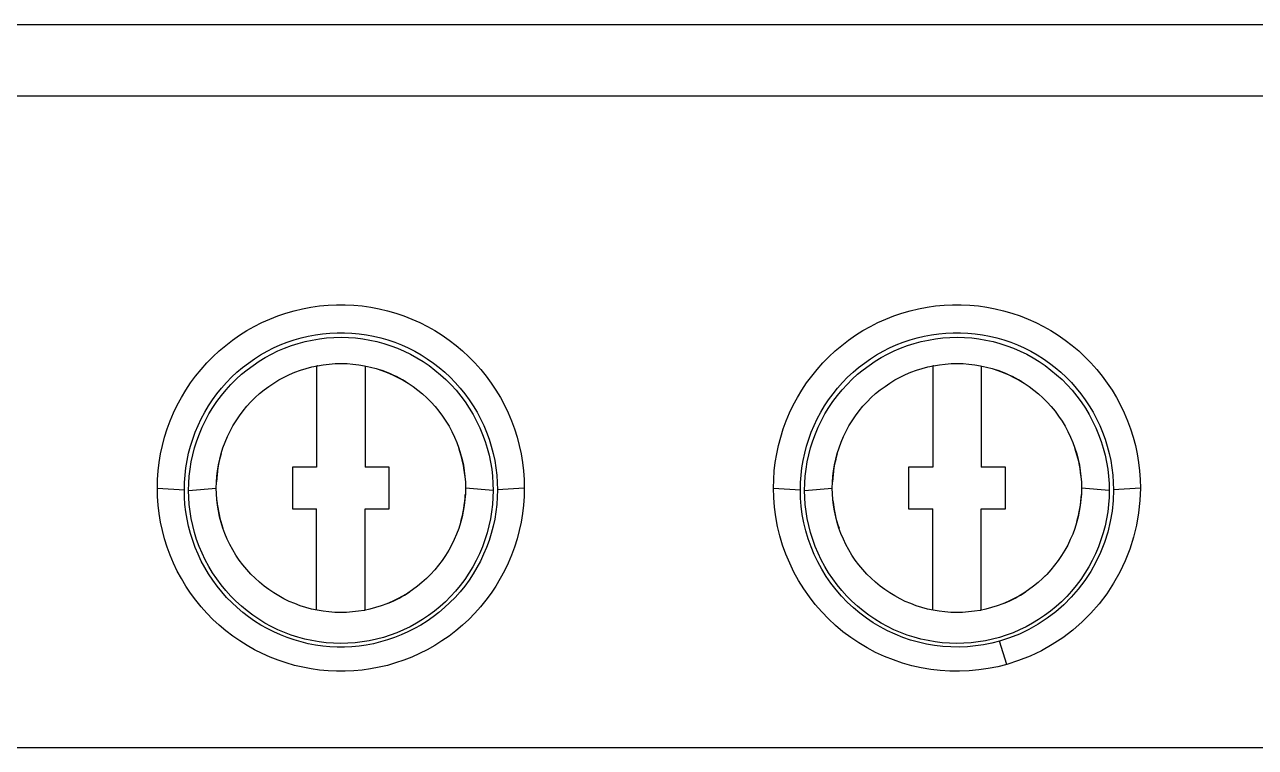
# Model space of a CAD drawing. Header units: millimetres. Extents: x 3609 to 5941, y 2453 to 3731.
# Drawn here: x 4253.48 to 4287.54, y 2714.55 to 2734.56 of the extents above; entities that cross this region are included whole.
import ezdxf

# ---------------------------------------------------------------- set-up
doc = ezdxf.new("R2010")
doc.units = ezdxf.units.MM

msp = doc.modelspace()

# ---------------------------------------------------------------- linework, layer by layer
for p, q in [((4219.423, 2734.564), (4288.091, 2734.564)), ((4219.423, 2732.59), (4288.091, 2732.59)), ((4260.941, 2726.639), (4261.172, 2726.694)), ((4261.172, 2726.694), (4261.405, 2726.738)), ((4261.405, 2726.738), (4261.64, 2726.771)), ((4261.64, 2726.771), (4261.877, 2726.794)), ((4261.877, 2726.794), (4262.114, 2726.805)), ((4262.114, 2726.805), (4262.352, 2726.805)), ((4262.352, 2726.805), (4262.589, 2726.794)), ((4262.589, 2726.794), (4262.825, 2726.771)), ((4262.825, 2726.771), (4263.061, 2726.738)), ((4263.061, 2726.738), (4263.294, 2726.694)), ((4263.294, 2726.694), (4263.525, 2726.639)), ((4277.988, 2726.639), (4278.219, 2726.694)), ((4278.219, 2726.694), (4278.452, 2726.738)), ((4278.452, 2726.738), (4278.688, 2726.771)), ((4278.688, 2726.771), (4278.924, 2726.794)), ((4278.924, 2726.794), (4279.161, 2726.805)), ((4279.161, 2726.805), (4279.399, 2726.805)), ((4279.399, 2726.805), (4279.636, 2726.794)), ((4279.636, 2726.794), (4279.873, 2726.771)), ((4279.873, 2726.771), (4280.108, 2726.738)), ((4280.108, 2726.738), (4280.341, 2726.694)), ((4280.341, 2726.694), (4280.572, 2726.639)), ((4260.049, 2726.313), (4260.266, 2726.41)), ((4260.266, 2726.41), (4260.487, 2726.497)), ((4260.487, 2726.497), (4260.712, 2726.573)), ((4260.712, 2726.573), (4260.941, 2726.639)), ((4263.525, 2726.639), (4263.753, 2726.573)), ((4263.753, 2726.573), (4263.978, 2726.496)), ((4263.978, 2726.496), (4264.2, 2726.409)), ((4264.2, 2726.409), (4264.416, 2726.312)), ((4277.096, 2726.313), (4277.313, 2726.41)), ((4277.313, 2726.41), (4277.535, 2726.497)), ((4277.535, 2726.497), (4277.76, 2726.573)), ((4277.76, 2726.573), (4277.988, 2726.639)), ((4280.572, 2726.639), (4280.801, 2726.573)), ((4280.801, 2726.573), (4281.026, 2726.496)), ((4281.026, 2726.496), (4281.247, 2726.409)), ((4281.247, 2726.409), (4281.464, 2726.312)), ((4259.429, 2725.961), (4259.63, 2726.088)), ((4259.63, 2726.088), (4259.837, 2726.205)), ((4259.837, 2726.205), (4260.049, 2726.313)), ((4261.527, 2725.974), (4261.727, 2726.002)), ((4261.727, 2726.002), (4261.929, 2726.021)), ((4261.929, 2726.021), (4262.132, 2726.031)), ((4262.132, 2726.031), (4262.334, 2726.031)), ((4262.334, 2726.031), (4262.537, 2726.021)), ((4262.537, 2726.021), (4262.738, 2726.002)), ((4262.738, 2726.002), (4262.939, 2725.974)), ((4264.416, 2726.312), (4264.629, 2726.205)), ((4264.629, 2726.205), (4264.836, 2726.088)), ((4264.836, 2726.088), (4265.037, 2725.961)), ((4276.476, 2725.961), (4276.677, 2726.088)), ((4276.677, 2726.088), (4276.884, 2726.205)), ((4276.884, 2726.205), (4277.096, 2726.313)), ((4278.574, 2725.974), (4278.775, 2726.002)), ((4278.775, 2726.002), (4278.976, 2726.021)), ((4278.976, 2726.021), (4279.179, 2726.031)), ((4279.179, 2726.031), (4279.381, 2726.031)), ((4279.381, 2726.031), (4279.584, 2726.021)), ((4279.584, 2726.021), (4279.786, 2726.002)), ((4279.786, 2726.002), (4279.986, 2725.974)), ((4281.464, 2726.312), (4281.676, 2726.205)), ((4281.676, 2726.205), (4281.883, 2726.088)), ((4281.883, 2726.088), (4282.084, 2725.961)), ((4258.863, 2725.527), (4259.045, 2725.68)), ((4259.045, 2725.68), (4259.234, 2725.825)), ((4259.234, 2725.825), (4259.429, 2725.961)), ((4260.37, 2725.609), (4260.555, 2725.692)), ((4260.555, 2725.692), (4260.744, 2725.767)), ((4260.676, 2725.605), (4260.863, 2725.674)), ((4260.744, 2725.767), (4260.936, 2725.832)), ((4260.863, 2725.674), (4261.053, 2725.735)), ((4260.936, 2725.832), (4261.13, 2725.889)), ((4261.053, 2725.735), (4261.246, 2725.787)), ((4261.13, 2725.889), (4261.327, 2725.936)), ((4261.246, 2725.787), (4261.442, 2725.829)), ((4261.327, 2725.936), (4261.527, 2725.974)), ((4261.442, 2725.829), (4261.64, 2725.862)), ((4261.64, 2725.862), (4261.839, 2725.886)), ((4261.839, 2725.886), (4262.039, 2725.9)), ((4262.039, 2725.9), (4262.24, 2725.904)), ((4262.24, 2725.904), (4262.44, 2725.899)), ((4262.44, 2725.899), (4262.64, 2725.885)), ((4262.64, 2725.885), (4262.839, 2725.86)), ((4262.839, 2725.86), (4263.036, 2725.827)), ((4262.939, 2725.974), (4263.138, 2725.936)), ((4263.036, 2725.827), (4263.232, 2725.784)), ((4263.138, 2725.936), (4263.335, 2725.889)), ((4263.232, 2725.784), (4263.424, 2725.731)), ((4263.335, 2725.889), (4263.53, 2725.832)), ((4263.424, 2725.731), (4263.614, 2725.67)), ((4263.53, 2725.832), (4263.722, 2725.767)), ((4263.614, 2725.67), (4263.801, 2725.6)), ((4263.722, 2725.767), (4263.911, 2725.692)), ((4263.911, 2725.692), (4264.096, 2725.609)), ((4265.037, 2725.961), (4265.232, 2725.825)), ((4265.232, 2725.825), (4265.421, 2725.68)), ((4265.421, 2725.68), (4265.602, 2725.526)), ((4275.911, 2725.527), (4276.092, 2725.68)), ((4276.092, 2725.68), (4276.281, 2725.825)), ((4276.281, 2725.825), (4276.476, 2725.961)), ((4277.417, 2725.609), (4277.602, 2725.692)), ((4277.602, 2725.692), (4277.791, 2725.767)), ((4277.723, 2725.605), (4277.91, 2725.674)), ((4277.791, 2725.767), (4277.983, 2725.832)), ((4277.91, 2725.674), (4278.1, 2725.735)), ((4277.983, 2725.832), (4278.177, 2725.889)), ((4278.1, 2725.735), (4278.294, 2725.787)), ((4278.177, 2725.889), (4278.375, 2725.936)), ((4278.294, 2725.787), (4278.489, 2725.829)), ((4278.375, 2725.936), (4278.574, 2725.974)), ((4278.489, 2725.829), (4278.687, 2725.862)), ((4278.687, 2725.862), (4278.886, 2725.886)), ((4278.886, 2725.886), (4279.086, 2725.9)), ((4279.086, 2725.9), (4279.287, 2725.904)), ((4279.287, 2725.904), (4279.488, 2725.899)), ((4279.488, 2725.899), (4279.688, 2725.885)), ((4279.688, 2725.885), (4279.886, 2725.86)), ((4279.886, 2725.86), (4280.084, 2725.827)), ((4279.986, 2725.974), (4280.185, 2725.936)), ((4280.084, 2725.827), (4280.279, 2725.784)), ((4280.185, 2725.936), (4280.383, 2725.889)), ((4280.279, 2725.784), (4280.471, 2725.731)), ((4280.383, 2725.889), (4280.577, 2725.832)), ((4280.471, 2725.731), (4280.661, 2725.67)), ((4280.577, 2725.832), (4280.769, 2725.767)), ((4280.661, 2725.67), (4280.848, 2725.6)), ((4280.769, 2725.767), (4280.958, 2725.692)), ((4280.958, 2725.692), (4281.143, 2725.609)), ((4282.084, 2725.961), (4282.279, 2725.825)), ((4282.279, 2725.825), (4282.468, 2725.68)), ((4282.468, 2725.68), (4282.649, 2725.526)), ((4258.522, 2725.194), (4258.689, 2725.364)), ((4258.689, 2725.364), (4258.863, 2725.527)), ((4259.84, 2725.308), (4260.012, 2725.417)), ((4259.967, 2725.24), (4260.138, 2725.343)), ((4260.012, 2725.417), (4260.189, 2725.517)), ((4260.138, 2725.343), (4260.313, 2725.439)), ((4260.189, 2725.517), (4260.37, 2725.609)), ((4260.313, 2725.439), (4260.492, 2725.526)), ((4260.492, 2725.526), (4260.676, 2725.605)), ((4263.801, 2725.6), (4263.984, 2725.521)), ((4263.984, 2725.521), (4264.163, 2725.433)), ((4264.096, 2725.609), (4264.277, 2725.517)), ((4264.163, 2725.433), (4264.338, 2725.337)), ((4264.277, 2725.517), (4264.454, 2725.417)), ((4264.338, 2725.337), (4264.509, 2725.233)), ((4264.454, 2725.417), (4264.625, 2725.308)), ((4265.602, 2725.526), (4265.777, 2725.364)), ((4265.777, 2725.364), (4265.943, 2725.194)), ((4275.57, 2725.194), (4275.736, 2725.364)), ((4275.736, 2725.364), (4275.911, 2725.527)), ((4276.887, 2725.308), (4277.059, 2725.417)), ((4277.014, 2725.24), (4277.185, 2725.343)), ((4277.059, 2725.417), (4277.236, 2725.517)), ((4277.185, 2725.343), (4277.36, 2725.439)), ((4277.236, 2725.517), (4277.417, 2725.609)), ((4277.36, 2725.439), (4277.54, 2725.526)), ((4277.54, 2725.526), (4277.723, 2725.605)), ((4280.848, 2725.6), (4281.031, 2725.521)), ((4281.031, 2725.521), (4281.21, 2725.433)), ((4281.143, 2725.609), (4281.324, 2725.517)), ((4281.21, 2725.433), (4281.386, 2725.337)), ((4281.324, 2725.517), (4281.501, 2725.417)), ((4281.386, 2725.337), (4281.556, 2725.233)), ((4281.501, 2725.417), (4281.673, 2725.308)), ((4282.649, 2725.526), (4282.824, 2725.364)), ((4282.824, 2725.364), (4282.99, 2725.194)), ((4258.214, 2724.831), (4258.364, 2725.016)), ((4258.364, 2725.016), (4258.522, 2725.194)), ((4259.358, 2724.936), (4259.513, 2725.067)), ((4259.484, 2724.879), (4259.64, 2725.007)), ((4259.513, 2725.067), (4259.674, 2725.192)), ((4259.64, 2725.007), (4259.801, 2725.127)), ((4259.674, 2725.192), (4259.84, 2725.308)), ((4259.801, 2725.127), (4259.967, 2725.24)), ((4260.959, 2724.934), (4261.112, 2724.991)), ((4261.112, 2724.991), (4261.268, 2725.04)), ((4261.268, 2725.04), (4261.426, 2725.082)), ((4261.426, 2725.082), (4261.586, 2725.117)), ((4261.562, 2725.112), (4261.562, 2722.305)), ((4261.586, 2725.117), (4261.747, 2725.144)), ((4261.747, 2725.144), (4261.91, 2725.163)), ((4261.91, 2725.163), (4262.074, 2725.174)), ((4262.074, 2725.174), (4262.238, 2725.178)), ((4262.238, 2725.178), (4262.403, 2725.174)), ((4262.403, 2725.174), (4262.566, 2725.162)), ((4262.566, 2725.162), (4262.729, 2725.142)), ((4262.729, 2725.142), (4262.89, 2725.115)), ((4262.89, 2725.115), (4263.05, 2725.08)), ((4262.903, 2725.112), (4262.903, 2722.305)), ((4263.05, 2725.08), (4263.208, 2725.037)), ((4263.208, 2725.037), (4263.363, 2724.987)), ((4263.363, 2724.987), (4263.516, 2724.93)), ((4264.509, 2725.233), (4264.675, 2725.12)), ((4264.625, 2725.308), (4264.792, 2725.191)), ((4264.675, 2725.12), (4264.836, 2724.998)), ((4264.792, 2725.191), (4264.953, 2725.067)), ((4264.836, 2724.998), (4264.992, 2724.869)), ((4264.953, 2725.067), (4265.108, 2724.935)), ((4265.943, 2725.194), (4266.102, 2725.016)), ((4266.102, 2725.016), (4266.252, 2724.831)), ((4275.261, 2724.831), (4275.411, 2725.016)), ((4275.411, 2725.016), (4275.57, 2725.194)), ((4276.405, 2724.936), (4276.56, 2725.067)), ((4276.532, 2724.879), (4276.687, 2725.007)), ((4276.56, 2725.067), (4276.721, 2725.192)), ((4276.687, 2725.007), (4276.848, 2725.127)), ((4276.721, 2725.192), (4276.887, 2725.308)), ((4276.848, 2725.127), (4277.014, 2725.24)), ((4278.006, 2724.934), (4278.159, 2724.991)), ((4278.159, 2724.991), (4278.315, 2725.04)), ((4278.315, 2725.04), (4278.473, 2725.082)), ((4278.473, 2725.082), (4278.633, 2725.117)), ((4278.609, 2725.112), (4278.609, 2722.305)), ((4278.633, 2725.117), (4278.795, 2725.144)), ((4278.795, 2725.144), (4278.958, 2725.163)), ((4278.958, 2725.163), (4279.121, 2725.174)), ((4279.121, 2725.174), (4279.286, 2725.178)), ((4279.286, 2725.178), (4279.45, 2725.174)), ((4279.45, 2725.174), (4279.613, 2725.162)), ((4279.613, 2725.162), (4279.776, 2725.142)), ((4279.776, 2725.142), (4279.937, 2725.115)), ((4279.937, 2725.115), (4280.097, 2725.08)), ((4279.95, 2725.112), (4279.95, 2722.305)), ((4280.097, 2725.08), (4280.255, 2725.037)), ((4280.255, 2725.037), (4280.41, 2724.987)), ((4280.41, 2724.987), (4280.563, 2724.93)), ((4281.556, 2725.233), (4281.722, 2725.12)), ((4281.673, 2725.308), (4281.839, 2725.191)), ((4281.722, 2725.12), (4281.883, 2724.998)), ((4281.839, 2725.191), (4282, 2725.067)), ((4281.883, 2724.998), (4282.039, 2724.869)), ((4282, 2725.067), (4282.155, 2724.935)), ((4282.99, 2725.194), (4283.149, 2725.016)), ((4283.149, 2725.016), (4283.299, 2724.831)), ((4257.941, 2724.44), (4258.073, 2724.639)), ((4258.073, 2724.639), (4258.214, 2724.831)), ((4258.932, 2724.498), (4259.067, 2724.651)), ((4259.067, 2724.651), (4259.209, 2724.797)), ((4259.191, 2724.6), (4259.335, 2724.743)), ((4259.209, 2724.797), (4259.358, 2724.936)), ((4259.335, 2724.743), (4259.484, 2724.879)), ((4260.379, 2724.637), (4260.519, 2724.722)), ((4260.519, 2724.722), (4260.662, 2724.799)), ((4260.662, 2724.799), (4260.809, 2724.87)), ((4260.809, 2724.87), (4260.959, 2724.934)), ((4263.516, 2724.93), (4263.665, 2724.866)), ((4263.665, 2724.866), (4263.812, 2724.795)), ((4263.812, 2724.795), (4263.956, 2724.717)), ((4263.956, 2724.717), (4264.095, 2724.632)), ((4264.992, 2724.869), (4265.141, 2724.733)), ((4265.108, 2724.935), (4265.257, 2724.796)), ((4265.141, 2724.733), (4265.285, 2724.588)), ((4265.257, 2724.796), (4265.399, 2724.65)), ((4265.399, 2724.65), (4265.534, 2724.498)), ((4266.252, 2724.831), (4266.393, 2724.638)), ((4274.988, 2724.44), (4275.12, 2724.639)), ((4275.12, 2724.639), (4275.261, 2724.831)), ((4275.979, 2724.498), (4276.114, 2724.651)), ((4276.114, 2724.651), (4276.256, 2724.797)), ((4276.239, 2724.6), (4276.382, 2724.743)), ((4276.256, 2724.797), (4276.405, 2724.936)), ((4276.382, 2724.743), (4276.532, 2724.879)), ((4277.426, 2724.637), (4277.566, 2724.722)), ((4277.566, 2724.722), (4277.709, 2724.799)), ((4277.709, 2724.799), (4277.856, 2724.87)), ((4277.856, 2724.87), (4278.006, 2724.934)), ((4280.563, 2724.93), (4280.713, 2724.866)), ((4280.713, 2724.866), (4280.859, 2724.795)), ((4280.859, 2724.795), (4281.003, 2724.717)), ((4281.003, 2724.717), (4281.142, 2724.632)), ((4282.039, 2724.869), (4282.188, 2724.733)), ((4282.155, 2724.935), (4282.304, 2724.796)), ((4282.188, 2724.733), (4282.332, 2724.588)), ((4282.304, 2724.796), (4282.446, 2724.65)), ((4282.446, 2724.65), (4282.581, 2724.498)), ((4283.299, 2724.831), (4283.44, 2724.638)), ((4257.818, 2724.236), (4257.941, 2724.44)), ((4258.683, 2724.175), (4258.804, 2724.34)), ((4258.804, 2724.34), (4258.932, 2724.498)), ((4258.925, 2724.292), (4259.055, 2724.449)), ((4259.055, 2724.449), (4259.191, 2724.6)), ((4259.862, 2724.233), (4259.984, 2724.344)), ((4259.984, 2724.344), (4260.111, 2724.448)), ((4260.111, 2724.448), (4260.243, 2724.546)), ((4260.243, 2724.546), (4260.379, 2724.637)), ((4264.095, 2724.632), (4264.231, 2724.54)), ((4264.231, 2724.54), (4264.363, 2724.441)), ((4264.363, 2724.441), (4264.49, 2724.336)), ((4264.49, 2724.336), (4264.612, 2724.225)), ((4265.285, 2724.588), (4265.421, 2724.437)), ((4265.421, 2724.437), (4265.551, 2724.278)), ((4265.534, 2724.498), (4265.662, 2724.339)), ((4265.662, 2724.339), (4265.782, 2724.175)), ((4266.393, 2724.638), (4266.525, 2724.44)), ((4266.525, 2724.44), (4266.647, 2724.235)), ((4274.866, 2724.236), (4274.988, 2724.44)), ((4275.73, 2724.175), (4275.851, 2724.34)), ((4275.851, 2724.34), (4275.979, 2724.498)), ((4275.972, 2724.292), (4276.102, 2724.449)), ((4276.102, 2724.449), (4276.239, 2724.6)), ((4276.909, 2724.233), (4277.031, 2724.344)), ((4277.031, 2724.344), (4277.158, 2724.448)), ((4277.158, 2724.448), (4277.29, 2724.546)), ((4277.29, 2724.546), (4277.426, 2724.637)), ((4281.142, 2724.632), (4281.278, 2724.54)), ((4281.278, 2724.54), (4281.41, 2724.441)), ((4281.41, 2724.441), (4281.537, 2724.336)), ((4281.537, 2724.336), (4281.66, 2724.225)), ((4282.332, 2724.588), (4282.468, 2724.437)), ((4282.468, 2724.437), (4282.598, 2724.278)), ((4282.581, 2724.498), (4282.709, 2724.339)), ((4282.709, 2724.339), (4282.829, 2724.175)), ((4283.44, 2724.638), (4283.572, 2724.44)), ((4283.572, 2724.44), (4283.694, 2724.235)), ((4257.603, 2723.811), (4257.705, 2724.026)), ((4257.705, 2724.026), (4257.818, 2724.236)), ((4258.466, 2723.83), (4258.571, 2724.005)), ((4258.571, 2724.005), (4258.683, 2724.175)), ((4258.688, 2723.957), (4258.802, 2724.127)), ((4258.802, 2724.127), (4258.925, 2724.292)), ((4259.526, 2723.866), (4259.632, 2723.994)), ((4259.632, 2723.994), (4259.744, 2724.117)), ((4259.744, 2724.117), (4259.862, 2724.233)), ((4264.612, 2724.225), (4264.73, 2724.108)), ((4264.73, 2724.108), (4264.841, 2723.984)), ((4264.841, 2723.984), (4264.947, 2723.855)), ((4265.551, 2724.278), (4265.673, 2724.114)), ((4265.673, 2724.114), (4265.787, 2723.943)), ((4265.782, 2724.175), (4265.895, 2724.004)), ((4265.895, 2724.004), (4266, 2723.829)), ((4266.647, 2724.235), (4266.76, 2724.025)), ((4266.76, 2724.025), (4266.863, 2723.81)), ((4274.65, 2723.811), (4274.753, 2724.026)), ((4274.753, 2724.026), (4274.866, 2724.236)), ((4275.513, 2723.83), (4275.618, 2724.005)), ((4275.618, 2724.005), (4275.73, 2724.175)), ((4275.735, 2723.957), (4275.85, 2724.127)), ((4275.85, 2724.127), (4275.972, 2724.292)), ((4276.573, 2723.866), (4276.68, 2723.994)), ((4276.68, 2723.994), (4276.792, 2724.117)), ((4276.792, 2724.117), (4276.909, 2724.233)), ((4281.66, 2724.225), (4281.777, 2724.108)), ((4281.777, 2724.108), (4281.889, 2723.984)), ((4281.889, 2723.984), (4281.995, 2723.855)), ((4282.598, 2724.278), (4282.72, 2724.114)), ((4282.72, 2724.114), (4282.834, 2723.943)), ((4282.829, 2724.175), (4282.942, 2724.004)), ((4282.942, 2724.004), (4283.047, 2723.829)), ((4283.694, 2724.235), (4283.807, 2724.025)), ((4283.807, 2724.025), (4283.91, 2723.81)), ((4257.51, 2723.591), (4257.603, 2723.811)), ((4258.282, 2723.465), (4258.37, 2723.65)), ((4258.37, 2723.65), (4258.466, 2723.83)), ((4258.484, 2723.601), (4258.581, 2723.782)), ((4258.581, 2723.782), (4258.688, 2723.957)), ((4259.332, 2723.594), (4259.426, 2723.733)), ((4259.426, 2723.733), (4259.526, 2723.866)), ((4264.947, 2723.855), (4265.047, 2723.722)), ((4265.047, 2723.722), (4265.14, 2723.583)), ((4265.787, 2723.943), (4265.892, 2723.767)), ((4265.892, 2723.767), (4265.989, 2723.586)), ((4266, 2723.829), (4266.096, 2723.649)), ((4266.096, 2723.649), (4266.184, 2723.464)), ((4266.863, 2723.81), (4266.955, 2723.59)), ((4274.557, 2723.591), (4274.65, 2723.811)), ((4275.329, 2723.465), (4275.417, 2723.65)), ((4275.417, 2723.65), (4275.513, 2723.83)), ((4275.531, 2723.601), (4275.629, 2723.782)), ((4275.629, 2723.782), (4275.735, 2723.957)), ((4276.379, 2723.594), (4276.473, 2723.733)), ((4276.473, 2723.733), (4276.573, 2723.866)), ((4281.995, 2723.855), (4282.094, 2723.722)), ((4282.094, 2723.722), (4282.188, 2723.583)), ((4282.834, 2723.943), (4282.939, 2723.767)), ((4282.939, 2723.767), (4283.036, 2723.586)), ((4283.047, 2723.829), (4283.143, 2723.649)), ((4283.143, 2723.649), (4283.231, 2723.464)), ((4283.91, 2723.81), (4284.003, 2723.59)), ((4257.356, 2723.139), (4257.428, 2723.366)), ((4257.428, 2723.366), (4257.51, 2723.591)), ((4258.203, 2723.276), (4258.282, 2723.465)), ((4258.316, 2723.228), (4258.395, 2723.416)), ((4258.395, 2723.416), (4258.484, 2723.601)), ((4259.093, 2723.154), (4259.165, 2723.305)), ((4259.165, 2723.305), (4259.245, 2723.452)), ((4259.245, 2723.452), (4259.332, 2723.594)), ((4265.14, 2723.583), (4265.227, 2723.439)), ((4265.227, 2723.439), (4265.306, 2723.292)), ((4265.306, 2723.292), (4265.378, 2723.142)), ((4265.989, 2723.586), (4266.077, 2723.401)), ((4266.077, 2723.401), (4266.155, 2723.213)), ((4266.184, 2723.464), (4266.263, 2723.276)), ((4266.955, 2723.59), (4267.038, 2723.366)), ((4267.038, 2723.366), (4267.109, 2723.138)), ((4274.403, 2723.139), (4274.475, 2723.366)), ((4274.475, 2723.366), (4274.557, 2723.591)), ((4275.25, 2723.276), (4275.329, 2723.465)), ((4275.363, 2723.228), (4275.442, 2723.416)), ((4275.442, 2723.416), (4275.531, 2723.601)), ((4276.14, 2723.154), (4276.213, 2723.305)), ((4276.213, 2723.305), (4276.292, 2723.452)), ((4276.292, 2723.452), (4276.379, 2723.594)), ((4282.188, 2723.583), (4282.274, 2723.439)), ((4282.274, 2723.439), (4282.353, 2723.292)), ((4282.353, 2723.292), (4282.425, 2723.142)), ((4283.036, 2723.586), (4283.124, 2723.401)), ((4283.124, 2723.401), (4283.202, 2723.213)), ((4283.231, 2723.464), (4283.31, 2723.276)), ((4284.003, 2723.59), (4284.085, 2723.366)), ((4284.085, 2723.366), (4284.156, 2723.138)), ((4257.295, 2722.908), (4257.356, 2723.139)), ((4258.071, 2722.889), (4258.132, 2723.084)), ((4258.132, 2723.084), (4258.203, 2723.276)), ((4258.184, 2722.843), (4258.245, 2723.036)), ((4258.245, 2723.036), (4258.316, 2723.228)), ((4258.97, 2722.845), (4259.028, 2723.001)), ((4259.028, 2723.001), (4259.093, 2723.154)), ((4265.378, 2723.142), (4265.442, 2722.989)), ((4265.442, 2722.989), (4265.499, 2722.835)), ((4266.155, 2723.213), (4266.224, 2723.023)), ((4266.224, 2723.023), (4266.284, 2722.832)), ((4266.263, 2723.276), (4266.333, 2723.084)), ((4266.333, 2723.084), (4266.394, 2722.888)), ((4267.109, 2723.138), (4267.17, 2722.907)), ((4274.342, 2722.908), (4274.403, 2723.139)), ((4275.118, 2722.889), (4275.18, 2723.084)), ((4275.18, 2723.084), (4275.25, 2723.276)), ((4275.232, 2722.843), (4275.292, 2723.036)), ((4275.292, 2723.036), (4275.363, 2723.228)), ((4276.017, 2722.845), (4276.075, 2723.001)), ((4276.075, 2723.001), (4276.14, 2723.154)), ((4282.425, 2723.142), (4282.489, 2722.989)), ((4282.489, 2722.989), (4282.546, 2722.835)), ((4283.202, 2723.213), (4283.272, 2723.023)), ((4283.272, 2723.023), (4283.331, 2722.832)), ((4283.31, 2723.276), (4283.38, 2723.084)), ((4283.38, 2723.084), (4283.441, 2722.888)), ((4284.156, 2723.138), (4284.217, 2722.907)), ((4257.206, 2722.439), (4257.245, 2722.674)), ((4257.245, 2722.674), (4257.295, 2722.908)), ((4257.977, 2722.491), (4258.019, 2722.691)), ((4258.019, 2722.691), (4258.071, 2722.889)), ((4258.092, 2722.451), (4258.133, 2722.648)), ((4258.133, 2722.648), (4258.184, 2722.843)), ((4258.879, 2722.529), (4258.92, 2722.688)), ((4258.92, 2722.688), (4258.97, 2722.845)), ((4265.499, 2722.835), (4265.547, 2722.679)), ((4265.547, 2722.679), (4265.588, 2722.522)), ((4266.284, 2722.832), (4266.334, 2722.639)), ((4266.334, 2722.639), (4266.375, 2722.445)), ((4266.394, 2722.888), (4266.446, 2722.69)), ((4266.446, 2722.69), (4266.489, 2722.49)), ((4267.17, 2722.907), (4267.22, 2722.674)), ((4267.22, 2722.674), (4267.259, 2722.439)), ((4274.254, 2722.439), (4274.293, 2722.674)), ((4274.293, 2722.674), (4274.342, 2722.908)), ((4275.024, 2722.491), (4275.067, 2722.691)), ((4275.067, 2722.691), (4275.118, 2722.889)), ((4275.139, 2722.451), (4275.18, 2722.648)), ((4275.18, 2722.648), (4275.232, 2722.843)), ((4275.926, 2722.529), (4275.968, 2722.688)), ((4275.968, 2722.688), (4276.017, 2722.845)), ((4282.546, 2722.835), (4282.595, 2722.679)), ((4282.595, 2722.679), (4282.636, 2722.522)), ((4283.331, 2722.832), (4283.381, 2722.639)), ((4283.381, 2722.639), (4283.422, 2722.445)), ((4283.441, 2722.888), (4283.493, 2722.69)), ((4283.493, 2722.69), (4283.536, 2722.49)), ((4284.217, 2722.907), (4284.267, 2722.674)), ((4284.267, 2722.674), (4284.306, 2722.439)), ((4257.179, 2722.203), (4257.206, 2722.439)), ((4257.92, 2722.087), (4257.943, 2722.289)), ((4257.943, 2722.289), (4257.977, 2722.491)), ((4258.059, 2722.255), (4258.092, 2722.451)), ((4258.818, 2722.21), (4258.845, 2722.37)), ((4258.845, 2722.37), (4258.879, 2722.529)), ((4260.892, 2722.305), (4260.892, 2721.156)), ((4261.562, 2722.305), (4260.892, 2722.305)), ((4263.573, 2722.305), (4262.903, 2722.305)), ((4263.573, 2721.156), (4263.573, 2722.305)), ((4265.588, 2722.522), (4265.622, 2722.364)), ((4265.622, 2722.364), (4265.647, 2722.206)), ((4266.375, 2722.445), (4266.406, 2722.25)), ((4266.489, 2722.49), (4266.522, 2722.289)), ((4266.522, 2722.289), (4266.546, 2722.086)), ((4267.259, 2722.439), (4267.287, 2722.203)), ((4274.226, 2722.203), (4274.254, 2722.439)), ((4274.967, 2722.087), (4274.991, 2722.289)), ((4274.991, 2722.289), (4275.024, 2722.491)), ((4275.107, 2722.255), (4275.139, 2722.451)), ((4275.865, 2722.21), (4275.892, 2722.37)), ((4275.892, 2722.37), (4275.926, 2722.529)), ((4277.939, 2722.305), (4277.939, 2721.156)), ((4278.609, 2722.305), (4277.939, 2722.305)), ((4280.621, 2722.305), (4279.95, 2722.305)), ((4280.621, 2721.156), (4280.621, 2722.305)), ((4282.636, 2722.522), (4282.669, 2722.364)), ((4282.669, 2722.364), (4282.695, 2722.206)), ((4283.422, 2722.445), (4283.453, 2722.25)), ((4283.536, 2722.49), (4283.569, 2722.289)), ((4283.569, 2722.289), (4283.593, 2722.086)), ((4284.306, 2722.439), (4284.334, 2722.203)), ((4257.157, 2721.73), (4257.162, 2721.967)), ((4257.162, 2721.967), (4257.179, 2722.203)), ((4257.905, 2721.884), (4257.92, 2722.087)), ((4258.023, 2721.861), (4258.037, 2722.058)), ((4258.037, 2722.058), (4258.059, 2722.255)), ((4258.789, 2721.89), (4258.8, 2722.049)), ((4258.8, 2722.049), (4258.818, 2722.21)), ((4265.647, 2722.206), (4265.666, 2722.047)), ((4265.666, 2722.047), (4265.677, 2721.889)), ((4266.406, 2722.25), (4266.429, 2722.055)), ((4266.429, 2722.055), (4266.442, 2721.86)), ((4266.546, 2722.086), (4266.56, 2721.884)), ((4267.287, 2722.203), (4267.303, 2721.966)), ((4267.303, 2721.966), (4267.308, 2721.73)), ((4274.204, 2721.73), (4274.209, 2721.967)), ((4274.209, 2721.967), (4274.226, 2722.203)), ((4274.953, 2721.884), (4274.967, 2722.087)), ((4275.07, 2721.861), (4275.084, 2722.058)), ((4275.084, 2722.058), (4275.107, 2722.255)), ((4275.836, 2721.89), (4275.847, 2722.049)), ((4275.847, 2722.049), (4275.865, 2722.21)), ((4282.695, 2722.206), (4282.713, 2722.047)), ((4282.713, 2722.047), (4282.724, 2721.889)), ((4283.453, 2722.25), (4283.476, 2722.055)), ((4283.476, 2722.055), (4283.489, 2721.86)), ((4283.593, 2722.086), (4283.607, 2721.884)), ((4284.334, 2722.203), (4284.35, 2721.966)), ((4284.35, 2721.966), (4284.356, 2721.73)), ((4257.162, 2721.495), (4257.157, 2721.73)), ((4257.157, 2721.73), (4257.901, 2721.681)), ((4257.901, 2721.681), (4257.905, 2721.884)), ((4257.905, 2721.479), (4257.901, 2721.681)), ((4258.019, 2721.666), (4258.023, 2721.861)), ((4258.019, 2721.666), (4258.785, 2721.73)), ((4258.023, 2721.47), (4258.019, 2721.666)), ((4258.785, 2721.73), (4258.789, 2721.89)), ((4258.789, 2721.571), (4258.785, 2721.73)), ((4265.677, 2721.889), (4265.68, 2721.73)), ((4265.68, 2721.73), (4265.677, 2721.57)), ((4266.446, 2721.666), (4265.68, 2721.73)), ((4266.442, 2721.86), (4266.446, 2721.666)), ((4266.447, 2721.666), (4266.442, 2721.469)), ((4266.56, 2721.884), (4266.564, 2721.681)), ((4266.564, 2721.681), (4266.56, 2721.479)), ((4267.308, 2721.73), (4266.564, 2721.681)), ((4267.308, 2721.73), (4267.303, 2721.495)), ((4274.211, 2721.465), (4274.204, 2721.73)), ((4274.204, 2721.73), (4274.948, 2721.681)), ((4274.948, 2721.681), (4274.953, 2721.884)), ((4274.954, 2721.453), (4274.948, 2721.681)), ((4275.066, 2721.666), (4275.07, 2721.861)), ((4275.066, 2721.666), (4275.832, 2721.73)), ((4275.07, 2721.47), (4275.066, 2721.666)), ((4275.832, 2721.73), (4275.836, 2721.89)), ((4275.836, 2721.571), (4275.832, 2721.73)), ((4282.724, 2721.889), (4282.728, 2721.73)), ((4282.728, 2721.73), (4282.724, 2721.57)), ((4283.494, 2721.666), (4282.727, 2721.73)), ((4283.489, 2721.86), (4283.493, 2721.666)), ((4283.494, 2721.666), (4283.489, 2721.469)), ((4283.611, 2721.681), (4283.602, 2721.387)), ((4283.607, 2721.884), (4283.611, 2721.681)), ((4284.356, 2721.73), (4283.611, 2721.681)), ((4284.356, 2721.73), (4284.344, 2721.388)), ((4257.178, 2721.259), (4257.162, 2721.495)), ((4257.206, 2721.022), (4257.178, 2721.259)), ((4257.919, 2721.276), (4257.905, 2721.479)), ((4257.943, 2721.074), (4257.919, 2721.276)), ((4258.037, 2721.274), (4258.023, 2721.47)), ((4258.059, 2721.079), (4258.037, 2721.274)), ((4258.8, 2721.412), (4258.789, 2721.571)), ((4258.818, 2721.253), (4258.8, 2721.412)), ((4258.844, 2721.094), (4258.818, 2721.253)), ((4265.647, 2721.249), (4265.62, 2721.089)), ((4265.665, 2721.41), (4265.647, 2721.249)), ((4265.677, 2721.57), (4265.665, 2721.41)), ((4266.428, 2721.272), (4266.405, 2721.074)), ((4266.442, 2721.469), (4266.428, 2721.272)), ((4266.546, 2721.276), (4266.522, 2721.074)), ((4266.56, 2721.479), (4266.546, 2721.276)), ((4267.287, 2721.259), (4267.259, 2721.023)), ((4267.303, 2721.495), (4267.287, 2721.259)), ((4274.232, 2721.199), (4274.211, 2721.465)), ((4274.972, 2721.225), (4274.954, 2721.453)), ((4275.084, 2721.274), (4275.07, 2721.47)), ((4275.106, 2721.079), (4275.084, 2721.274)), ((4275.847, 2721.412), (4275.836, 2721.571)), ((4275.865, 2721.253), (4275.847, 2721.412)), ((4275.891, 2721.094), (4275.865, 2721.253)), ((4282.694, 2721.249), (4282.667, 2721.089)), ((4282.713, 2721.41), (4282.694, 2721.249)), ((4282.724, 2721.57), (4282.713, 2721.41)), ((4283.476, 2721.272), (4283.453, 2721.074)), ((4283.489, 2721.469), (4283.476, 2721.272)), ((4283.602, 2721.387), (4283.572, 2721.093)), ((4284.344, 2721.388), (4284.309, 2721.045)), ((4257.245, 2720.787), (4257.206, 2721.022)), ((4257.976, 2720.872), (4257.943, 2721.074)), ((4258.091, 2720.883), (4258.059, 2721.079)), ((4258.877, 2720.936), (4258.844, 2721.094)), ((4258.919, 2720.778), (4258.877, 2720.936)), ((4260.892, 2721.156), (4261.562, 2721.156)), ((4261.562, 2718.348), (4261.562, 2721.156)), ((4262.903, 2718.348), (4262.903, 2721.156)), ((4262.903, 2721.156), (4263.573, 2721.156)), ((4265.586, 2720.929), (4265.544, 2720.77)), ((4265.62, 2721.089), (4265.586, 2720.929)), ((4266.405, 2721.074), (4266.373, 2720.877)), ((4266.522, 2721.074), (4266.489, 2720.872)), ((4267.259, 2721.023), (4267.22, 2720.787)), ((4274.267, 2720.933), (4274.232, 2721.199)), ((4274.316, 2720.668), (4274.267, 2720.933)), ((4275.002, 2720.997), (4274.972, 2721.225)), ((4275.044, 2720.77), (4275.002, 2720.997)), ((4275.138, 2720.883), (4275.106, 2721.079)), ((4275.925, 2720.936), (4275.891, 2721.094)), ((4275.966, 2720.778), (4275.925, 2720.936)), ((4277.939, 2721.156), (4278.609, 2721.156)), ((4278.609, 2718.348), (4278.609, 2721.156)), ((4279.95, 2718.348), (4279.95, 2721.156)), ((4279.95, 2721.156), (4280.621, 2721.156)), ((4282.633, 2720.929), (4282.591, 2720.77)), ((4282.667, 2721.089), (4282.633, 2720.929)), ((4283.453, 2721.074), (4283.42, 2720.877)), ((4283.572, 2721.093), (4283.522, 2720.8)), ((4284.309, 2721.045), (4284.251, 2720.704)), ((4257.295, 2720.553), (4257.245, 2720.787)), ((4257.356, 2720.322), (4257.295, 2720.553)), ((4258.019, 2720.671), (4257.976, 2720.872)), ((4258.071, 2720.472), (4258.019, 2720.671)), ((4258.132, 2720.689), (4258.091, 2720.883)), ((4258.182, 2720.495), (4258.132, 2720.689)), ((4258.968, 2720.622), (4258.919, 2720.778)), ((4259.025, 2720.467), (4258.968, 2720.622)), ((4265.494, 2720.612), (4265.436, 2720.456)), ((4265.544, 2720.77), (4265.494, 2720.612)), ((4266.331, 2720.68), (4266.28, 2720.485)), ((4266.373, 2720.877), (4266.331, 2720.68)), ((4266.446, 2720.671), (4266.394, 2720.472)), ((4266.489, 2720.872), (4266.446, 2720.671)), ((4267.17, 2720.554), (4267.109, 2720.322)), ((4267.22, 2720.787), (4267.17, 2720.554)), ((4274.38, 2720.406), (4274.316, 2720.668)), ((4275.098, 2720.545), (4275.044, 2720.77)), ((4275.179, 2720.689), (4275.138, 2720.883)), ((4275.229, 2720.495), (4275.179, 2720.689)), ((4276.015, 2720.622), (4275.966, 2720.778)), ((4276.072, 2720.467), (4276.015, 2720.622)), ((4282.541, 2720.612), (4282.483, 2720.456)), ((4282.591, 2720.77), (4282.541, 2720.612)), ((4283.378, 2720.68), (4283.327, 2720.485)), ((4283.42, 2720.877), (4283.378, 2720.68)), ((4283.522, 2720.8), (4283.452, 2720.51)), ((4284.251, 2720.704), (4284.169, 2720.366)), ((4257.428, 2720.094), (4257.356, 2720.322)), ((4258.132, 2720.276), (4258.071, 2720.472)), ((4258.203, 2720.083), (4258.132, 2720.276)), ((4258.242, 2720.303), (4258.182, 2720.495)), ((4258.312, 2720.113), (4258.242, 2720.303)), ((4259.089, 2720.314), (4259.025, 2720.467)), ((4259.162, 2720.164), (4259.089, 2720.314)), ((4265.371, 2720.302), (4265.298, 2720.152)), ((4265.436, 2720.456), (4265.371, 2720.302)), ((4266.219, 2720.291), (4266.148, 2720.099)), ((4266.28, 2720.485), (4266.219, 2720.291)), ((4266.333, 2720.276), (4266.262, 2720.083)), ((4266.394, 2720.472), (4266.333, 2720.276)), ((4267.109, 2720.322), (4267.037, 2720.094)), ((4274.457, 2720.148), (4274.38, 2720.406)), ((4275.164, 2720.323), (4275.098, 2720.545)), ((4275.242, 2720.105), (4275.164, 2720.323)), ((4275.289, 2720.303), (4275.229, 2720.495)), ((4275.359, 2720.113), (4275.289, 2720.303)), ((4276.137, 2720.314), (4276.072, 2720.467)), ((4276.209, 2720.164), (4276.137, 2720.314)), ((4282.418, 2720.302), (4282.345, 2720.152)), ((4282.483, 2720.456), (4282.418, 2720.302)), ((4283.266, 2720.291), (4283.195, 2720.099)), ((4283.362, 2720.225), (4283.254, 2719.948)), ((4283.327, 2720.485), (4283.266, 2720.291)), ((4283.452, 2720.51), (4283.362, 2720.225)), ((4284.169, 2720.366), (4284.064, 2720.035)), ((4257.51, 2719.869), (4257.428, 2720.094)), ((4258.282, 2719.894), (4258.203, 2720.083)), ((4258.371, 2719.708), (4258.282, 2719.894)), ((4258.391, 2719.924), (4258.312, 2720.113)), ((4258.479, 2719.739), (4258.391, 2719.924)), ((4259.241, 2720.016), (4259.162, 2720.164)), ((4259.328, 2719.873), (4259.241, 2720.016)), ((4259.421, 2719.734), (4259.328, 2719.873)), ((4265.218, 2720.005), (4265.13, 2719.862)), ((4265.298, 2720.152), (4265.218, 2720.005)), ((4266.068, 2719.91), (4265.979, 2719.725)), ((4266.148, 2720.099), (4266.068, 2719.91)), ((4266.183, 2719.894), (4266.095, 2719.709)), ((4266.262, 2720.083), (4266.183, 2719.894)), ((4267.037, 2720.094), (4266.955, 2719.869)), ((4274.548, 2719.894), (4274.457, 2720.148)), ((4274.652, 2719.645), (4274.548, 2719.894)), ((4275.331, 2719.891), (4275.242, 2720.105)), ((4275.431, 2719.683), (4275.331, 2719.891)), ((4275.438, 2719.924), (4275.359, 2720.113)), ((4275.526, 2719.739), (4275.438, 2719.924)), ((4276.288, 2720.016), (4276.209, 2720.164)), ((4276.375, 2719.873), (4276.288, 2720.016)), ((4276.468, 2719.734), (4276.375, 2719.873)), ((4282.265, 2720.005), (4282.177, 2719.862)), ((4282.345, 2720.152), (4282.265, 2720.005)), ((4283.115, 2719.91), (4283.026, 2719.725)), ((4283.195, 2720.099), (4283.115, 2719.91)), ((4283.254, 2719.948), (4283.126, 2719.678)), ((4284.064, 2720.035), (4283.937, 2719.711)), ((4257.603, 2719.648), (4257.51, 2719.869)), ((4257.707, 2719.432), (4257.603, 2719.648)), ((4258.467, 2719.528), (4258.371, 2719.708)), ((4258.576, 2719.558), (4258.479, 2719.739)), ((4258.682, 2719.382), (4258.576, 2719.558)), ((4259.521, 2719.6), (4259.421, 2719.734)), ((4259.628, 2719.472), (4259.521, 2719.6)), ((4264.936, 2719.59), (4264.829, 2719.462)), ((4265.036, 2719.724), (4264.936, 2719.59)), ((4265.13, 2719.862), (4265.036, 2719.724)), ((4265.881, 2719.544), (4265.774, 2719.369)), ((4265.979, 2719.725), (4265.881, 2719.544)), ((4266.095, 2719.709), (4265.998, 2719.528)), ((4266.862, 2719.649), (4266.759, 2719.433)), ((4266.955, 2719.869), (4266.862, 2719.649)), ((4274.769, 2719.402), (4274.652, 2719.645)), ((4275.542, 2719.48), (4275.431, 2719.683)), ((4275.623, 2719.558), (4275.526, 2719.739)), ((4275.729, 2719.382), (4275.623, 2719.558)), ((4276.568, 2719.6), (4276.468, 2719.734)), ((4276.675, 2719.472), (4276.568, 2719.6)), ((4281.983, 2719.59), (4281.877, 2719.462)), ((4282.083, 2719.724), (4281.983, 2719.59)), ((4282.177, 2719.862), (4282.083, 2719.724)), ((4282.928, 2719.544), (4282.821, 2719.369)), ((4283.026, 2719.725), (4282.928, 2719.544)), ((4283.126, 2719.678), (4282.981, 2719.418)), ((4283.937, 2719.711), (4283.788, 2719.397)), ((4257.82, 2719.222), (4257.707, 2719.432)), ((4257.943, 2719.017), (4257.82, 2719.222)), ((4258.573, 2719.351), (4258.467, 2719.528)), ((4258.686, 2719.18), (4258.573, 2719.351)), ((4258.796, 2719.212), (4258.682, 2719.382)), ((4258.919, 2719.047), (4258.796, 2719.212)), ((4259.74, 2719.349), (4259.628, 2719.472)), ((4259.857, 2719.231), (4259.74, 2719.349)), ((4259.98, 2719.12), (4259.857, 2719.231)), ((4264.6, 2719.223), (4264.477, 2719.113)), ((4264.717, 2719.34), (4264.6, 2719.223)), ((4264.829, 2719.462), (4264.717, 2719.34)), ((4265.659, 2719.199), (4265.537, 2719.035)), ((4265.774, 2719.369), (4265.659, 2719.199)), ((4265.893, 2719.352), (4265.78, 2719.181)), ((4265.998, 2719.528), (4265.893, 2719.352)), ((4266.645, 2719.222), (4266.522, 2719.017)), ((4266.759, 2719.433), (4266.645, 2719.222)), ((4274.899, 2719.166), (4274.769, 2719.402)), ((4275.664, 2719.283), (4275.542, 2719.48)), ((4275.795, 2719.093), (4275.664, 2719.283)), ((4275.844, 2719.212), (4275.729, 2719.382)), ((4275.966, 2719.047), (4275.844, 2719.212)), ((4276.787, 2719.349), (4276.675, 2719.472)), ((4276.904, 2719.231), (4276.787, 2719.349)), ((4277.027, 2719.12), (4276.904, 2719.231)), ((4281.647, 2719.223), (4281.524, 2719.113)), ((4281.764, 2719.34), (4281.647, 2719.223)), ((4281.877, 2719.462), (4281.764, 2719.34)), ((4282.706, 2719.199), (4282.584, 2719.035)), ((4282.821, 2719.369), (4282.706, 2719.199)), ((4282.981, 2719.418), (4282.818, 2719.169)), ((4283.788, 2719.397), (4283.617, 2719.094)), ((4258.076, 2718.818), (4257.943, 2719.017)), ((4258.807, 2719.015), (4258.686, 2719.18)), ((4258.936, 2718.856), (4258.807, 2719.015)), ((4259.049, 2718.889), (4258.919, 2719.047)), ((4259.071, 2718.703), (4258.936, 2718.856)), ((4259.186, 2718.737), (4259.049, 2718.889)), ((4260.107, 2719.016), (4259.98, 2719.12)), ((4260.239, 2718.917), (4260.107, 2719.016)), ((4260.375, 2718.826), (4260.239, 2718.917)), ((4264.218, 2718.911), (4264.082, 2718.821)), ((4264.35, 2719.009), (4264.218, 2718.911)), ((4264.477, 2719.113), (4264.35, 2719.009)), ((4265.406, 2718.877), (4265.269, 2718.727)), ((4265.53, 2718.856), (4265.394, 2718.703)), ((4265.537, 2719.035), (4265.406, 2718.877)), ((4265.659, 2719.016), (4265.53, 2718.856)), ((4265.78, 2719.181), (4265.659, 2719.016)), ((4266.522, 2719.017), (4266.39, 2718.818)), ((4275.042, 2718.937), (4274.899, 2719.166)), ((4275.196, 2718.716), (4275.042, 2718.937)), ((4275.937, 2718.911), (4275.795, 2719.093)), ((4276.087, 2718.737), (4275.937, 2718.911)), ((4276.096, 2718.889), (4275.966, 2719.047)), ((4276.233, 2718.737), (4276.096, 2718.889)), ((4277.154, 2719.016), (4277.027, 2719.12)), ((4277.286, 2718.917), (4277.154, 2719.016)), ((4277.422, 2718.826), (4277.286, 2718.917)), ((4281.265, 2718.911), (4281.129, 2718.821)), ((4281.397, 2719.009), (4281.265, 2718.911)), ((4281.524, 2719.113), (4281.397, 2719.009)), ((4282.454, 2718.877), (4282.317, 2718.727)), ((4282.639, 2718.931), (4282.445, 2718.707)), ((4282.584, 2719.035), (4282.454, 2718.877)), ((4282.818, 2719.169), (4282.639, 2718.931)), ((4283.617, 2719.094), (4283.427, 2718.804)), ((4258.217, 2718.625), (4258.076, 2718.818)), ((4258.368, 2718.44), (4258.217, 2718.625)), ((4259.214, 2718.557), (4259.071, 2718.703)), ((4259.329, 2718.593), (4259.186, 2718.737)), ((4259.363, 2718.418), (4259.214, 2718.557)), ((4259.479, 2718.457), (4259.329, 2718.593)), ((4260.515, 2718.741), (4260.375, 2718.826)), ((4260.658, 2718.663), (4260.515, 2718.741)), ((4260.804, 2718.592), (4260.658, 2718.663)), ((4260.954, 2718.528), (4260.804, 2718.592)), ((4261.106, 2718.472), (4260.954, 2718.528)), ((4263.502, 2718.525), (4263.349, 2718.468)), ((4263.652, 2718.588), (4263.502, 2718.525)), ((4263.799, 2718.659), (4263.652, 2718.588)), ((4263.942, 2718.736), (4263.799, 2718.659)), ((4264.082, 2718.821), (4263.942, 2718.736)), ((4265.126, 2718.583), (4264.976, 2718.448)), ((4265.252, 2718.557), (4265.102, 2718.418)), ((4265.269, 2718.727), (4265.126, 2718.583)), ((4265.394, 2718.703), (4265.252, 2718.557)), ((4266.248, 2718.625), (4266.098, 2718.44)), ((4266.39, 2718.818), (4266.248, 2718.625)), ((4275.361, 2718.504), (4275.196, 2718.716)), ((4276.247, 2718.571), (4276.087, 2718.737)), ((4276.376, 2718.593), (4276.233, 2718.737)), ((4276.415, 2718.414), (4276.247, 2718.571)), ((4276.526, 2718.457), (4276.376, 2718.593)), ((4277.562, 2718.741), (4277.422, 2718.826)), ((4277.705, 2718.663), (4277.562, 2718.741)), ((4277.852, 2718.592), (4277.705, 2718.663)), ((4278.001, 2718.528), (4277.852, 2718.592)), ((4278.154, 2718.472), (4278.001, 2718.528)), ((4280.549, 2718.525), (4280.397, 2718.468)), ((4280.699, 2718.588), (4280.549, 2718.525)), ((4280.846, 2718.659), (4280.699, 2718.588)), ((4280.989, 2718.736), (4280.846, 2718.659)), ((4281.129, 2718.821), (4280.989, 2718.736)), ((4282.173, 2718.583), (4282.023, 2718.448)), ((4282.317, 2718.727), (4282.173, 2718.583)), ((4282.445, 2718.707), (4282.236, 2718.497)), ((4283.217, 2718.527), (4282.99, 2718.266)), ((4283.427, 2718.804), (4283.217, 2718.527)), ((4258.527, 2718.262), (4258.368, 2718.44)), ((4258.694, 2718.091), (4258.527, 2718.262)), ((4259.519, 2718.286), (4259.363, 2718.418)), ((4259.635, 2718.328), (4259.479, 2718.457)), ((4259.68, 2718.162), (4259.519, 2718.286)), ((4259.796, 2718.207), (4259.635, 2718.328)), ((4259.962, 2718.095), (4259.796, 2718.207)), ((4261.261, 2718.422), (4261.106, 2718.472)), ((4261.419, 2718.38), (4261.261, 2718.422)), ((4261.578, 2718.345), (4261.419, 2718.38)), ((4261.739, 2718.318), (4261.578, 2718.345)), ((4261.901, 2718.299), (4261.739, 2718.318)), ((4262.064, 2718.287), (4261.901, 2718.299)), ((4262.227, 2718.283), (4262.064, 2718.287)), ((4262.391, 2718.286), (4262.227, 2718.283)), ((4262.554, 2718.298), (4262.391, 2718.286)), ((4262.716, 2718.317), (4262.554, 2718.298)), ((4262.877, 2718.343), (4262.716, 2718.317)), ((4263.037, 2718.378), (4262.877, 2718.343)), ((4263.194, 2718.419), (4263.037, 2718.378)), ((4263.349, 2718.468), (4263.194, 2718.419)), ((4264.659, 2718.2), (4264.493, 2718.088)), ((4264.82, 2718.32), (4264.659, 2718.2)), ((4264.947, 2718.286), (4264.786, 2718.162)), ((4264.976, 2718.448), (4264.82, 2718.32)), ((4265.102, 2718.418), (4264.947, 2718.286)), ((4265.939, 2718.262), (4265.772, 2718.092)), ((4266.098, 2718.44), (4265.939, 2718.262)), ((4275.538, 2718.301), (4275.361, 2718.504)), ((4275.724, 2718.108), (4275.538, 2718.301)), ((4276.591, 2718.266), (4276.415, 2718.414)), ((4276.682, 2718.328), (4276.526, 2718.457)), ((4276.774, 2718.128), (4276.591, 2718.266)), ((4276.843, 2718.207), (4276.682, 2718.328)), ((4277.009, 2718.095), (4276.843, 2718.207)), ((4278.309, 2718.422), (4278.154, 2718.472)), ((4278.466, 2718.38), (4278.309, 2718.422)), ((4278.625, 2718.345), (4278.466, 2718.38)), ((4278.786, 2718.318), (4278.625, 2718.345)), ((4278.948, 2718.299), (4278.786, 2718.318)), ((4279.111, 2718.287), (4278.948, 2718.299)), ((4279.274, 2718.283), (4279.111, 2718.287)), ((4279.438, 2718.286), (4279.274, 2718.283)), ((4279.601, 2718.298), (4279.438, 2718.286)), ((4279.763, 2718.317), (4279.601, 2718.298)), ((4279.924, 2718.343), (4279.763, 2718.317)), ((4280.084, 2718.378), (4279.924, 2718.343)), ((4280.241, 2718.419), (4280.084, 2718.378)), ((4280.397, 2718.468), (4280.241, 2718.419)), ((4281.706, 2718.2), (4281.54, 2718.088)), ((4281.867, 2718.32), (4281.706, 2718.2)), ((4282.013, 2718.302), (4281.778, 2718.122)), ((4282.023, 2718.448), (4281.867, 2718.32)), ((4282.236, 2718.497), (4282.013, 2718.302)), ((4282.99, 2718.266), (4282.745, 2718.021)), ((4258.869, 2717.929), (4258.694, 2718.091)), ((4259.051, 2717.776), (4258.869, 2717.929)), ((4259.847, 2718.045), (4259.68, 2718.162)), ((4260.019, 2717.937), (4259.847, 2718.045)), ((4260.133, 2717.99), (4259.962, 2718.095)), ((4260.195, 2717.837), (4260.019, 2717.937)), ((4260.308, 2717.895), (4260.133, 2717.99)), ((4260.376, 2717.745), (4260.195, 2717.837)), ((4260.487, 2717.807), (4260.308, 2717.895)), ((4264.147, 2717.889), (4263.968, 2717.803)), ((4264.27, 2717.837), (4264.089, 2717.745)), ((4264.322, 2717.984), (4264.147, 2717.889)), ((4264.447, 2717.937), (4264.27, 2717.837)), ((4264.493, 2718.088), (4264.322, 2717.984)), ((4264.619, 2718.045), (4264.447, 2717.937)), ((4264.786, 2718.162), (4264.619, 2718.045)), ((4265.597, 2717.93), (4265.415, 2717.776)), ((4265.772, 2718.092), (4265.597, 2717.93)), ((4275.921, 2717.925), (4275.724, 2718.108)), ((4276.127, 2717.752), (4275.921, 2717.925)), ((4276.964, 2718), (4276.774, 2718.128)), ((4277.16, 2717.882), (4276.964, 2718)), ((4277.18, 2717.99), (4277.009, 2718.095)), ((4277.362, 2717.775), (4277.16, 2717.882)), ((4277.355, 2717.895), (4277.18, 2717.99)), ((4277.534, 2717.807), (4277.355, 2717.895)), ((4281.194, 2717.889), (4281.015, 2717.803)), ((4281.369, 2717.984), (4281.194, 2717.889)), ((4281.531, 2717.959), (4281.274, 2717.814)), ((4281.54, 2718.088), (4281.369, 2717.984)), ((4281.778, 2718.122), (4281.531, 2717.959)), ((4282.745, 2718.021), (4282.484, 2717.794)), ((4259.24, 2717.631), (4259.051, 2717.776)), ((4259.435, 2717.495), (4259.24, 2717.631)), ((4259.637, 2717.369), (4259.435, 2717.495)), ((4260.561, 2717.662), (4260.376, 2717.745)), ((4260.67, 2717.729), (4260.487, 2717.807)), ((4260.749, 2717.588), (4260.561, 2717.662)), ((4260.856, 2717.659), (4260.67, 2717.729)), ((4260.941, 2717.523), (4260.749, 2717.588)), ((4261.046, 2717.598), (4260.856, 2717.659)), ((4261.135, 2717.467), (4260.941, 2717.523)), ((4261.238, 2717.546), (4261.046, 2717.598)), ((4261.432, 2717.504), (4261.238, 2717.546)), ((4261.629, 2717.47), (4261.432, 2717.504)), ((4263.02, 2717.501), (4262.823, 2717.468)), ((4263.215, 2717.543), (4263.02, 2717.501)), ((4263.408, 2717.595), (4263.215, 2717.543)), ((4263.525, 2717.523), (4263.33, 2717.467)), ((4263.598, 2717.655), (4263.408, 2717.595)), ((4263.716, 2717.588), (4263.525, 2717.523)), ((4263.784, 2717.724), (4263.598, 2717.655)), ((4263.904, 2717.662), (4263.716, 2717.588)), ((4263.968, 2717.803), (4263.784, 2717.724)), ((4264.089, 2717.745), (4263.904, 2717.662)), ((4265.03, 2717.495), (4264.829, 2717.369)), ((4265.226, 2717.631), (4265.03, 2717.495)), ((4265.415, 2717.776), (4265.226, 2717.631)), ((4276.342, 2717.591), (4276.127, 2717.752)), ((4276.564, 2717.442), (4276.342, 2717.591)), ((4277.569, 2717.679), (4277.362, 2717.775)), ((4277.717, 2717.729), (4277.534, 2717.807)), ((4277.781, 2717.594), (4277.569, 2717.679)), ((4277.903, 2717.659), (4277.717, 2717.729)), ((4277.997, 2717.52), (4277.781, 2717.594)), ((4278.093, 2717.598), (4277.903, 2717.659)), ((4278.216, 2717.458), (4277.997, 2717.52)), ((4278.285, 2717.546), (4278.093, 2717.598)), ((4278.48, 2717.504), (4278.285, 2717.546)), ((4278.676, 2717.47), (4278.48, 2717.504)), ((4280.067, 2717.501), (4279.871, 2717.468)), ((4280.262, 2717.543), (4280.067, 2717.501)), ((4280.46, 2717.489), (4280.242, 2717.433)), ((4280.455, 2717.595), (4280.262, 2717.543)), ((4280.645, 2717.655), (4280.455, 2717.595)), ((4280.736, 2717.578), (4280.46, 2717.489)), ((4280.664, 2716.847), (4280.46, 2717.489)), ((4280.832, 2717.724), (4280.645, 2717.655)), ((4281.008, 2717.687), (4280.736, 2717.578)), ((4281.015, 2717.803), (4280.832, 2717.724)), ((4281.274, 2717.814), (4281.008, 2717.687)), ((4282.208, 2717.585), (4281.919, 2717.395)), ((4282.484, 2717.794), (4282.208, 2717.585)), ((4259.844, 2717.252), (4259.637, 2717.369)), ((4260.056, 2717.145), (4259.844, 2717.252)), ((4261.332, 2717.42), (4261.135, 2717.467)), ((4261.53, 2717.382), (4261.332, 2717.42)), ((4261.73, 2717.354), (4261.53, 2717.382)), ((4261.827, 2717.446), (4261.629, 2717.47)), ((4261.931, 2717.335), (4261.73, 2717.354)), ((4262.026, 2717.432), (4261.827, 2717.446)), ((4262.132, 2717.326), (4261.931, 2717.335)), ((4262.226, 2717.427), (4262.026, 2717.432)), ((4262.334, 2717.326), (4262.132, 2717.326)), ((4262.426, 2717.431), (4262.226, 2717.427)), ((4262.535, 2717.335), (4262.334, 2717.326)), ((4262.625, 2717.445), (4262.426, 2717.431)), ((4262.736, 2717.354), (4262.535, 2717.335)), ((4262.823, 2717.468), (4262.625, 2717.445)), ((4262.936, 2717.382), (4262.736, 2717.354)), ((4263.134, 2717.42), (4262.936, 2717.382)), ((4263.33, 2717.467), (4263.134, 2717.42)), ((4264.622, 2717.252), (4264.41, 2717.145)), ((4264.829, 2717.369), (4264.622, 2717.252)), ((4276.794, 2717.305), (4276.564, 2717.442)), ((4277.031, 2717.18), (4276.794, 2717.305)), ((4277.274, 2717.068), (4277.031, 2717.18)), ((4278.437, 2717.408), (4278.216, 2717.458)), ((4278.662, 2717.369), (4278.437, 2717.408)), ((4278.887, 2717.342), (4278.662, 2717.369)), ((4278.874, 2717.446), (4278.676, 2717.47)), ((4279.073, 2717.432), (4278.874, 2717.446)), ((4279.114, 2717.328), (4278.887, 2717.342)), ((4279.273, 2717.427), (4279.073, 2717.432)), ((4279.342, 2717.325), (4279.114, 2717.328)), ((4279.473, 2717.431), (4279.273, 2717.427)), ((4279.57, 2717.334), (4279.342, 2717.325)), ((4279.672, 2717.445), (4279.473, 2717.431)), ((4279.796, 2717.356), (4279.57, 2717.334)), ((4279.871, 2717.468), (4279.672, 2717.445)), ((4280.02, 2717.388), (4279.796, 2717.356)), ((4280.242, 2717.433), (4280.02, 2717.388)), ((4281.618, 2717.225), (4281.307, 2717.077)), ((4281.919, 2717.395), (4281.618, 2717.225)), ((4260.272, 2717.048), (4260.056, 2717.145)), ((4260.493, 2716.962), (4260.272, 2717.048)), ((4260.718, 2716.886), (4260.493, 2716.962)), ((4260.945, 2716.82), (4260.718, 2716.886)), ((4261.176, 2716.766), (4260.945, 2716.82)), ((4263.52, 2716.82), (4263.29, 2716.766)), ((4263.748, 2716.886), (4263.52, 2716.82)), ((4263.973, 2716.962), (4263.748, 2716.886)), ((4264.193, 2717.048), (4263.973, 2716.962)), ((4264.41, 2717.145), (4264.193, 2717.048)), ((4277.522, 2716.969), (4277.274, 2717.068)), ((4277.775, 2716.883), (4277.522, 2716.969)), ((4278.032, 2716.81), (4277.775, 2716.883)), ((4278.292, 2716.751), (4278.032, 2716.81)), ((4280.664, 2716.847), (4280.408, 2716.781)), ((4280.988, 2716.95), (4280.664, 2716.847)), ((4281.307, 2717.077), (4280.988, 2716.95)), ((4261.408, 2716.722), (4261.176, 2716.766)), ((4261.643, 2716.689), (4261.408, 2716.722)), ((4261.878, 2716.667), (4261.643, 2716.689)), ((4262.115, 2716.656), (4261.878, 2716.667)), ((4262.351, 2716.656), (4262.115, 2716.656)), ((4262.587, 2716.667), (4262.351, 2716.656)), ((4262.823, 2716.689), (4262.587, 2716.667)), ((4263.057, 2716.722), (4262.823, 2716.689)), ((4263.29, 2716.766), (4263.057, 2716.722)), ((4278.555, 2716.706), (4278.292, 2716.751)), ((4278.819, 2716.675), (4278.555, 2716.706)), ((4279.086, 2716.658), (4278.819, 2716.675)), ((4279.353, 2716.655), (4279.086, 2716.658)), ((4279.62, 2716.666), (4279.353, 2716.655)), ((4279.885, 2716.691), (4279.62, 2716.666)), ((4280.148, 2716.729), (4279.885, 2716.691)), ((4280.408, 2716.781), (4280.148, 2716.729)), ((4219.423, 2714.547), (4288.091, 2714.547))]:
    msp.add_line(p, q)
for centre, start, end in [((4262.233, 2721.73), 100.8405, 101.1543), ((4262.233, 2721.73), 58.664, 71.739), ((4279.28, 2721.73), 100.8405, 101.1543), ((4279.28, 2721.73), 58.664, 71.739), ((4262.233, 2721.73), 164.0973, 177.1062), ((4262.233, 2721.73), 5.7004, 18.7769), ((4279.28, 2721.73), 164.0973, 177.1062), ((4279.28, 2721.73), 5.7004, 18.7769), ((4262.233, 2721.73), 185.7537, 198.8652), ((4262.233, 2721.73), 344.0146, 357.0595), ((4279.28, 2721.73), 185.7537, 198.8652), ((4279.28, 2721.73), 344.0146, 357.0595), ((4262.233, 2721.73), 314.7316, 315.3754), ((4279.28, 2721.73), 314.7316, 315.3754), ((4262.233, 2721.73), 292.2838, 303.4583), ((4279.28, 2721.73), 292.2838, 303.4583), ((4262.233, 2721.73), 280.7439, 281.1129), ((4279.28, 2721.73), 280.7439, 281.1129)]:
    msp.add_arc(centre, 3.448, start, end)

doc.saveas('drawing.dxf')
